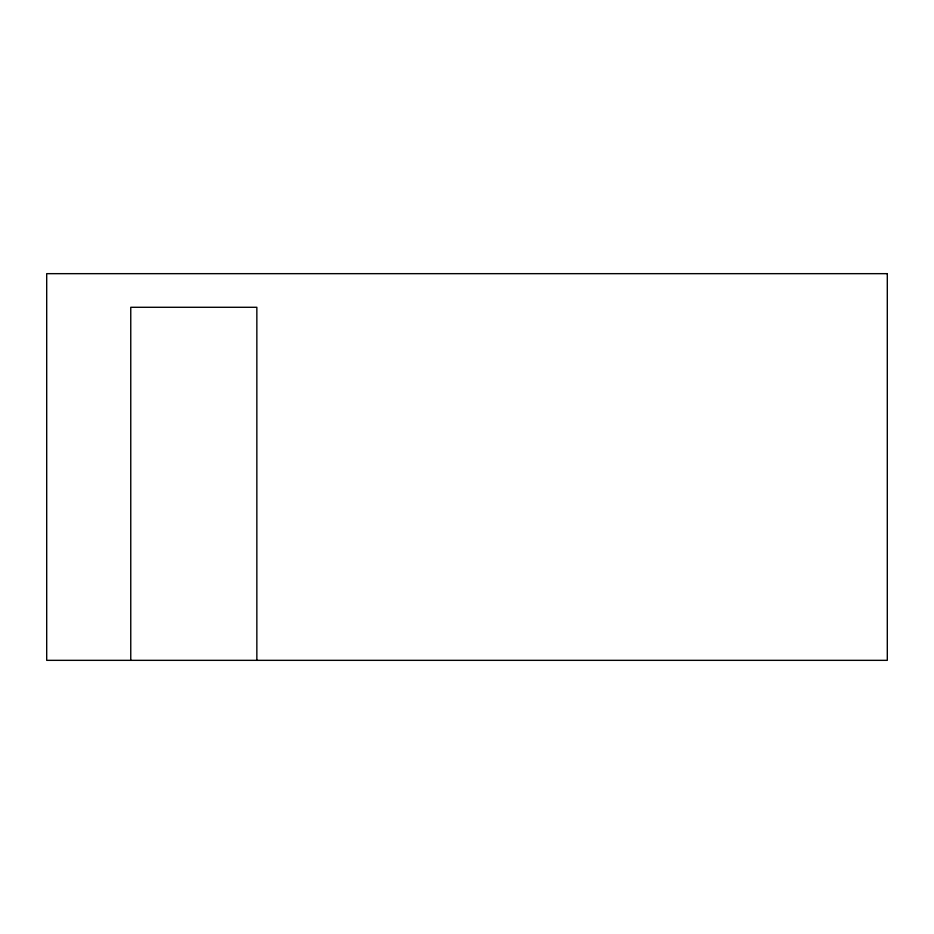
<?xml version="1.0" encoding="UTF-8"?>
<svg xmlns="http://www.w3.org/2000/svg" width="934" height="934" viewBox="0 0 934 934"><rect width="100%" height="100%" fill="white"/><g stroke="black" fill="none" stroke-linecap="round" stroke-linejoin="round"><path stroke-width="1.4" d="M256.85 660.338L256.85 307.286L130.76 307.286L130.76 660.338M887.3 273.662L46.7 273.662L46.7 660.338L887.3 660.338L887.3 273.662"/></g></svg>
